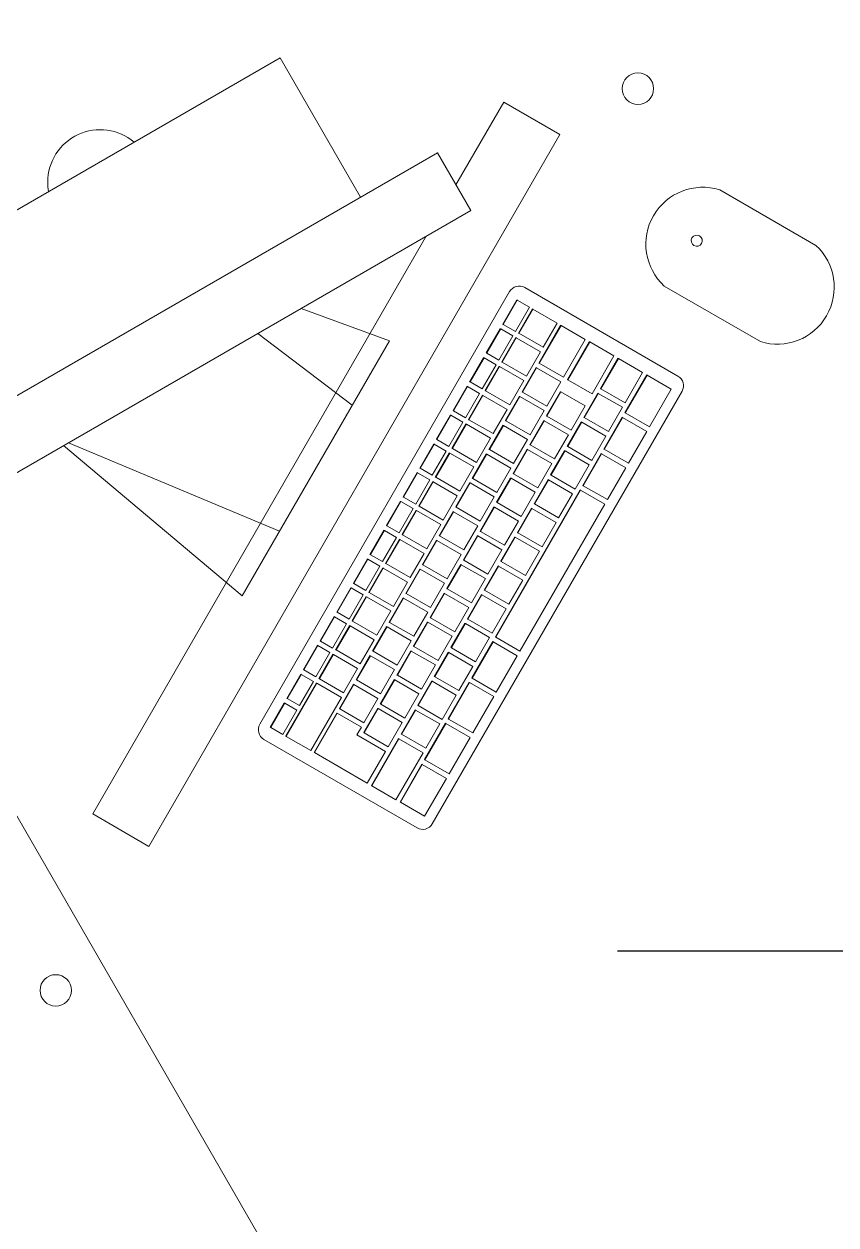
# Model space of a CAD drawing. Header units: millimetres. Extents: x 155920 to 295199, y -4084 to 97293.
# Drawn here: x 183680 to 184144, y 23214 to 23901 of the extents above; entities that cross this region are included whole.
import ezdxf

# ---------------------------------------------------------------- set-up
doc = ezdxf.new("R2010")
doc.units = ezdxf.units.MM
doc.header["$MEASUREMENT"] = 0
for name, color, linetype, lineweight in [('A-GENM', 8, 'CONTINUOUS', 9), ('E-ELEC-EQPM', 8, 'CONTINUOUS', 9), ('I-FURN', 8, 'CONTINUOUS', 9)]:
    doc.layers.add(name, color=color, linetype=linetype, lineweight=lineweight)
doc.layers.add('Social Distancing', color=7, linetype='CONTINUOUS')

msp = doc.modelspace()

# ---------------------------------------------------------------- linework, layer by layer
at = {"layer": 'A-GENM'}
for p, q in [((184132.76, 23774.1), (184077.77, 23805.85)), ((183814.85, 23500.38), (183957.62, 23747.66)), ((183966.3, 23749.99), (184053.91, 23699.4)), ((184046.02, 23750.86), (184101.01, 23719.11)), ((183953.81, 23729.08), (183961.81, 23742.94)), ((183962.05, 23742.8), (183954.05, 23728.94)), ((183960.96, 23724.95), (183968.96, 23738.81)), ((183962.05, 23742.8), (183961.81, 23742.94)), ((183968.96, 23738.81), (183962.05, 23742.8)), ((183962.67, 23723.96), (183970.67, 23737.82)), ((183970.91, 23737.68), (183962.91, 23723.82)), ((183970.91, 23737.68), (183970.67, 23737.82)), ((183984.74, 23729.7), (183970.91, 23737.68)), ((183944.31, 23712.62), (183952.31, 23726.48)), ((183952.55, 23726.34), (183944.55, 23712.49)), ((183952.55, 23726.34), (183952.31, 23726.48)), ((183959.46, 23722.35), (183952.55, 23726.34)), ((183954.05, 23728.94), (183953.81, 23729.08)), ((183954.05, 23728.94), (183960.96, 23724.95)), ((183974.33, 23706.84), (183986.83, 23728.49)), ((183987.06, 23728.35), (183974.56, 23706.7)), ((183976.74, 23715.84), (183984.74, 23729.7)), ((183987.06, 23728.35), (183986.83, 23728.49)), ((184000.87, 23720.38), (183987.06, 23728.35)), ((183951.46, 23708.5), (183959.46, 23722.35)), ((183953.17, 23707.51), (183961.17, 23721.36)), ((183961.41, 23721.22), (183953.41, 23707.37)), ((183961.41, 23721.22), (183961.17, 23721.36)), ((183975.24, 23713.24), (183961.41, 23721.22)), ((183962.91, 23723.82), (183962.67, 23723.96)), ((183962.91, 23723.82), (183976.74, 23715.84)), ((183988.37, 23698.73), (184000.87, 23720.38)), ((183990.72, 23697.38), (184003.22, 23719.03)), ((184003.46, 23718.89), (183990.96, 23697.24)), ((184003.46, 23718.89), (184003.22, 23719.03)), ((184017.26, 23710.92), (184003.46, 23718.89)), ((183944.55, 23712.49), (183944.31, 23712.62)), ((183944.55, 23712.49), (183951.46, 23708.5)), ((183967.24, 23699.39), (183975.24, 23713.24)), ((184004.76, 23689.27), (184017.26, 23710.92)), ((183934.81, 23696.17), (183942.81, 23710.03)), ((183943.05, 23709.89), (183935.05, 23696.03)), ((183941.96, 23692.04), (183949.96, 23705.9)), ((183943.05, 23709.89), (183942.81, 23710.03)), ((183949.96, 23705.9), (183943.05, 23709.89)), ((183943.67, 23691.05), (183951.67, 23704.91)), ((183951.91, 23704.77), (183943.91, 23690.91)), ((183951.78, 23704.85), (183951.67, 23704.91)), ((183965.74, 23696.79), (183951.91, 23704.77)), ((183953.41, 23707.37), (183953.17, 23707.51)), ((183953.41, 23707.37), (183967.24, 23699.39)), ((183964.83, 23690.39), (183972.83, 23704.24)), ((183973.06, 23704.1), (183965.06, 23690.25)), ((183973.06, 23704.1), (183972.83, 23704.24)), ((183986.89, 23696.12), (183973.06, 23704.1)), ((183974.56, 23706.7), (183974.33, 23706.84)), ((183974.56, 23706.7), (183988.37, 23698.73)), ((184009.61, 23692.24), (184019.61, 23709.56)), ((184019.85, 23709.43), (184009.85, 23692.1)), ((184019.85, 23709.43), (184019.61, 23709.56)), ((184033.65, 23701.46), (184019.85, 23709.43)), ((183990.96, 23697.24), (183990.72, 23697.38)), ((183990.96, 23697.24), (184004.76, 23689.27)), ((184023.5, 23678.45), (184036, 23700.1)), ((184023.65, 23684.14), (184033.65, 23701.46)), ((184036.24, 23699.96), (184023.74, 23678.31)), ((184036.24, 23699.96), (184036, 23700.1)), ((184050.04, 23691.99), (184036.24, 23699.96)), ((184056.23, 23690.73), (183913.46, 23443.45)), ((183925.31, 23679.72), (183933.31, 23693.57)), ((183933.55, 23693.43), (183925.55, 23679.58)), ((183933.55, 23693.43), (183933.31, 23693.57)), ((183940.46, 23689.44), (183933.55, 23693.43)), ((183935.05, 23696.03), (183934.81, 23696.17)), ((183935.05, 23696.03), (183941.96, 23692.04)), ((183943.91, 23690.91), (183943.67, 23691.05)), ((183943.91, 23690.91), (183957.74, 23682.93)), ((183957.74, 23682.93), (183965.74, 23696.79)), ((183965.06, 23690.25), (183964.83, 23690.39)), ((183965.06, 23690.25), (183978.89, 23682.27)), ((183978.72, 23676.59), (183986.72, 23690.45)), ((183978.89, 23682.27), (183986.89, 23696.12)), ((183986.96, 23690.31), (183978.96, 23676.45)), ((183986.96, 23690.31), (183986.72, 23690.45)), ((184000.78, 23682.33), (183986.96, 23690.31)), ((184009.85, 23692.1), (184009.61, 23692.24)), ((184009.85, 23692.1), (184023.65, 23684.14)), ((184037.54, 23670.34), (184050.04, 23691.99)), ((183932.46, 23675.59), (183940.46, 23689.44)), ((183934.17, 23674.6), (183942.17, 23688.45)), ((183942.41, 23688.31), (183934.41, 23674.46)), ((183942.41, 23688.31), (183942.17, 23688.45)), ((183956.24, 23680.33), (183942.41, 23688.31)), ((183955.33, 23673.93), (183963.33, 23687.79)), ((183963.56, 23687.65), (183955.56, 23673.79)), ((183963.56, 23687.65), (183963.33, 23687.79)), ((183977.39, 23679.67), (183963.56, 23687.65)), ((184000.11, 23675.79), (184008.11, 23689.64)), ((184008.35, 23689.51), (184000.35, 23675.65)), ((184008.35, 23689.51), (184008.11, 23689.64)), ((184022.17, 23681.53), (184008.35, 23689.51)), ((183915.81, 23663.26), (183923.81, 23677.12)), ((183924.05, 23676.98), (183916.05, 23663.12)), ((183924.05, 23676.98), (183923.81, 23677.12)), ((183930.96, 23672.99), (183924.05, 23676.98)), ((183925.55, 23679.58), (183925.31, 23679.72)), ((183925.55, 23679.58), (183932.46, 23675.59)), ((183948.24, 23666.48), (183956.24, 23680.33)), ((183969.39, 23665.81), (183977.39, 23679.67)), ((183978.96, 23676.45), (183978.72, 23676.59)), ((183978.96, 23676.45), (183992.78, 23668.47)), ((183992.78, 23668.47), (184000.78, 23682.33)), ((184014.17, 23667.67), (184022.17, 23681.53)), ((184023.74, 23678.31), (184023.5, 23678.45)), ((184023.74, 23678.31), (184037.54, 23670.34)), ((183922.96, 23659.13), (183930.96, 23672.99)), ((183924.67, 23658.14), (183932.67, 23672)), ((183932.91, 23671.86), (183924.91, 23658)), ((183932.91, 23671.86), (183932.67, 23672)), ((183946.74, 23663.88), (183932.91, 23671.86)), ((183934.41, 23674.46), (183934.17, 23674.6)), ((183934.41, 23674.46), (183948.24, 23666.48)), ((183945.83, 23657.48), (183953.83, 23671.33)), ((183954.06, 23671.2), (183946.06, 23657.34)), ((183954.06, 23671.2), (183953.83, 23671.33)), ((183967.89, 23663.21), (183954.06, 23671.2)), ((183955.56, 23673.79), (183955.33, 23673.93)), ((183955.56, 23673.79), (183969.39, 23665.81)), ((183969.22, 23660.14), (183977.22, 23673.99)), ((183977.46, 23673.86), (183969.46, 23660)), ((183977.46, 23673.86), (183977.22, 23673.99)), ((183991.28, 23665.88), (183977.46, 23673.86)), ((183990.61, 23659.33), (183998.61, 23673.19)), ((183998.85, 23673.05), (183990.85, 23659.2)), ((183998.85, 23673.05), (183998.61, 23673.19)), ((184012.67, 23665.07), (183998.85, 23673.05)), ((184000.35, 23675.65), (184000.11, 23675.79)), ((184000.35, 23675.65), (184014.17, 23667.67)), ((184011.5, 23657.66), (184022, 23675.85)), ((184022.24, 23675.71), (184011.74, 23657.53)), ((184022.24, 23675.71), (184022, 23675.85)), ((184036.04, 23667.74), (184022.24, 23675.71)), ((183916.05, 23663.12), (183915.81, 23663.26)), ((183916.05, 23663.12), (183922.96, 23659.13)), ((183938.74, 23650.02), (183946.74, 23663.88)), ((183959.89, 23649.36), (183967.89, 23663.21)), ((183983.28, 23652.02), (183991.28, 23665.88)), ((184004.67, 23651.22), (184012.67, 23665.07)), ((184025.54, 23649.56), (184036.04, 23667.74)), ((183906.31, 23646.81), (183914.31, 23660.66)), ((183914.55, 23660.52), (183906.55, 23646.67)), ((183913.46, 23642.68), (183921.46, 23656.53)), ((183914.55, 23660.52), (183914.31, 23660.66)), ((183921.46, 23656.53), (183914.55, 23660.52)), ((183924.91, 23658), (183924.67, 23658.14)), ((183924.91, 23658), (183938.74, 23650.02)), ((183946.06, 23657.34), (183945.83, 23657.48)), ((183946.06, 23657.34), (183959.89, 23649.36)), ((183959.72, 23643.68), (183967.72, 23657.54)), ((183967.96, 23657.4), (183959.96, 23643.54)), ((183967.96, 23657.4), (183967.72, 23657.54)), ((183981.78, 23649.42), (183967.96, 23657.4)), ((183969.46, 23660), (183969.22, 23660.14)), ((183969.46, 23660), (183983.28, 23652.02)), ((183981.11, 23642.88), (183989.11, 23656.74)), ((183989.35, 23656.6), (183981.35, 23642.74)), ((183989.35, 23656.6), (183989.11, 23656.74)), ((184003.17, 23648.62), (183989.35, 23656.6)), ((183990.85, 23659.2), (183990.61, 23659.33)), ((183990.85, 23659.2), (184004.67, 23651.22)), ((184011.74, 23657.53), (184011.5, 23657.66)), ((184011.74, 23657.53), (184025.54, 23649.56)), ((183915.17, 23641.69), (183923.17, 23655.54)), ((183923.41, 23655.41), (183915.41, 23641.55)), ((183923.41, 23655.41), (183923.17, 23655.54)), ((183937.24, 23647.43), (183923.41, 23655.41)), ((183936.33, 23641.02), (183944.33, 23654.88)), ((183944.56, 23654.74), (183936.56, 23640.88)), ((183944.56, 23654.74), (183944.33, 23654.88)), ((183958.39, 23646.76), (183944.56, 23654.74)), ((183973.78, 23635.56), (183981.78, 23649.42)), ((183999.5, 23636.88), (184010, 23655.07)), ((184010.24, 23654.93), (183999.74, 23636.74)), ((184010.24, 23654.93), (184010, 23655.07)), ((184024.04, 23646.96), (184010.24, 23654.93)), ((183896.81, 23630.35), (183904.81, 23644.21)), ((183905.05, 23644.07), (183897.05, 23630.21)), ((183905.05, 23644.07), (183904.81, 23644.21)), ((183911.96, 23640.08), (183905.05, 23644.07)), ((183906.55, 23646.67), (183906.31, 23646.81)), ((183906.55, 23646.67), (183913.46, 23642.68)), ((183929.24, 23633.57), (183937.24, 23647.43)), ((183950.39, 23632.9), (183958.39, 23646.76)), ((183959.96, 23643.54), (183959.72, 23643.68)), ((183959.96, 23643.54), (183973.78, 23635.56)), ((183981.35, 23642.74), (183981.11, 23642.88)), ((183981.35, 23642.74), (183995.17, 23634.76)), ((183995.17, 23634.76), (184003.17, 23648.62)), ((184013.54, 23628.77), (184024.04, 23646.96)), ((183903.96, 23626.22), (183911.96, 23640.08)), ((183905.67, 23625.23), (183913.67, 23639.09)), ((183913.91, 23638.95), (183905.91, 23625.09)), ((183913.91, 23638.95), (183913.67, 23639.09)), ((183927.74, 23630.97), (183913.91, 23638.95)), ((183915.41, 23641.55), (183915.17, 23641.69)), ((183915.41, 23641.55), (183929.24, 23633.57)), ((183926.83, 23624.57), (183934.83, 23638.42)), ((183935.06, 23638.29), (183927.06, 23624.43)), ((183935.06, 23638.29), (183934.83, 23638.42)), ((183948.89, 23630.31), (183935.06, 23638.29)), ((183936.56, 23640.88), (183936.33, 23641.02)), ((183936.56, 23640.88), (183950.39, 23632.9)), ((183950.22, 23627.23), (183958.22, 23641.09)), ((183958.46, 23640.95), (183950.46, 23627.09)), ((183958.46, 23640.95), (183958.22, 23641.09)), ((183972.28, 23632.97), (183958.46, 23640.95)), ((183971.61, 23626.43), (183979.61, 23640.28)), ((183979.85, 23640.14), (183971.85, 23626.29)), ((183979.85, 23640.14), (183979.61, 23640.28)), ((183993.67, 23632.16), (183979.85, 23640.14)), ((183999.74, 23636.74), (183999.5, 23636.88)), ((183999.74, 23636.74), (184013.54, 23628.77)), ((183897.05, 23630.21), (183896.81, 23630.35)), ((183897.05, 23630.21), (183903.96, 23626.22)), ((183919.74, 23617.11), (183927.74, 23630.97)), ((183940.89, 23616.45), (183948.89, 23630.31)), ((183949.5, 23550.28), (183998, 23634.28)), ((183998.24, 23634.14), (183949.74, 23550.14)), ((183964.28, 23619.11), (183972.28, 23632.97)), ((183985.67, 23618.31), (183993.67, 23632.16)), ((183998.24, 23634.14), (183998, 23634.28)), ((184012.04, 23626.17), (183998.24, 23634.14)), ((183887.31, 23613.9), (183895.31, 23627.75)), ((183895.55, 23627.62), (183887.55, 23613.76)), ((183894.46, 23609.77), (183902.46, 23623.63)), ((183895.55, 23627.62), (183895.31, 23627.75)), ((183902.46, 23623.63), (183895.55, 23627.62)), ((183896.17, 23608.78), (183904.17, 23622.64)), ((183904.41, 23622.5), (183896.41, 23608.64)), ((183904.41, 23622.5), (183904.17, 23622.64)), ((183918.24, 23614.52), (183904.41, 23622.5)), ((183905.91, 23625.09), (183905.67, 23625.23)), ((183905.91, 23625.09), (183919.74, 23617.11)), ((183917.33, 23608.11), (183925.33, 23621.97)), ((183925.56, 23621.83), (183917.56, 23607.98)), ((183925.56, 23621.83), (183925.33, 23621.97)), ((183939.39, 23613.85), (183925.56, 23621.83)), ((183927.06, 23624.43), (183926.83, 23624.57)), ((183927.06, 23624.43), (183940.89, 23616.45)), ((183940.72, 23610.77), (183948.72, 23624.63)), ((183948.96, 23624.49), (183940.96, 23610.64)), ((183948.96, 23624.49), (183948.72, 23624.63)), ((183962.78, 23616.51), (183948.96, 23624.49)), ((183950.46, 23627.09), (183950.22, 23627.23)), ((183950.46, 23627.09), (183964.28, 23619.11)), ((183962.11, 23609.97), (183970.11, 23623.83)), ((183970.35, 23623.69), (183962.35, 23609.83)), ((183963.54, 23542.17), (184012.04, 23626.17)), ((183970.35, 23623.69), (183970.11, 23623.83)), ((183984.17, 23615.71), (183970.35, 23623.69)), ((183971.85, 23626.29), (183971.61, 23626.43)), ((183971.85, 23626.29), (183985.67, 23618.31)), ((183910.24, 23600.66), (183918.24, 23614.52)), ((183954.78, 23602.66), (183962.78, 23616.51)), ((183976.17, 23601.85), (183984.17, 23615.71)), ((183877.81, 23597.44), (183885.81, 23611.3)), ((183886.05, 23611.16), (183878.05, 23597.3)), ((183886.05, 23611.16), (183885.81, 23611.3)), ((183892.96, 23607.17), (183886.05, 23611.16)), ((183887.55, 23613.76), (183887.31, 23613.9)), ((183887.55, 23613.76), (183894.46, 23609.77)), ((183896.41, 23608.64), (183896.17, 23608.78)), ((183896.41, 23608.64), (183910.24, 23600.66)), ((183917.56, 23607.98), (183917.33, 23608.11)), ((183917.56, 23607.98), (183931.39, 23599.99)), ((183931.22, 23594.32), (183939.22, 23608.18)), ((183931.39, 23599.99), (183939.39, 23613.85)), ((183939.46, 23608.04), (183931.46, 23594.18)), ((183939.46, 23608.04), (183939.22, 23608.18)), ((183953.28, 23600.06), (183939.46, 23608.04)), ((183940.96, 23610.64), (183940.72, 23610.77)), ((183940.96, 23610.64), (183954.78, 23602.66)), ((183962.35, 23609.83), (183962.11, 23609.97)), ((183962.35, 23609.83), (183976.17, 23601.85)), ((183884.96, 23593.31), (183892.96, 23607.17)), ((183886.67, 23592.32), (183894.67, 23606.18)), ((183894.91, 23606.04), (183886.91, 23592.19)), ((183894.91, 23606.04), (183894.67, 23606.18)), ((183908.74, 23598.06), (183894.91, 23606.04)), ((183907.83, 23591.66), (183915.83, 23605.52)), ((183916.06, 23605.38), (183908.06, 23591.52)), ((183916.06, 23605.38), (183915.83, 23605.52)), ((183929.89, 23597.4), (183916.06, 23605.38)), ((183952.61, 23593.52), (183960.61, 23607.37)), ((183960.85, 23607.23), (183952.85, 23593.38)), ((183960.85, 23607.23), (183960.61, 23607.37)), ((183974.67, 23599.25), (183960.85, 23607.23)), ((183868.31, 23580.99), (183876.31, 23594.85)), ((183876.55, 23594.71), (183868.55, 23580.85)), ((183876.55, 23594.71), (183876.31, 23594.85)), ((183883.46, 23590.72), (183876.55, 23594.71)), ((183878.05, 23597.3), (183877.81, 23597.44)), ((183878.05, 23597.3), (183884.96, 23593.31)), ((183900.74, 23584.21), (183908.74, 23598.06)), ((183921.89, 23583.54), (183929.89, 23597.4)), ((183931.46, 23594.18), (183931.22, 23594.32)), ((183931.46, 23594.18), (183945.28, 23586.2)), ((183945.28, 23586.2), (183953.28, 23600.06)), ((183966.67, 23585.4), (183974.67, 23599.25)), ((183875.46, 23576.86), (183883.46, 23590.72)), ((183877.17, 23575.87), (183885.17, 23589.73)), ((183885.41, 23589.59), (183877.41, 23575.73)), ((183885.41, 23589.59), (183885.17, 23589.73)), ((183899.24, 23581.61), (183885.41, 23589.59)), ((183886.91, 23592.19), (183886.67, 23592.32)), ((183886.91, 23592.19), (183900.74, 23584.21)), ((183898.33, 23575.2), (183906.33, 23589.06)), ((183906.56, 23588.92), (183898.56, 23575.07)), ((183906.56, 23588.92), (183906.33, 23589.06)), ((183920.39, 23580.94), (183906.56, 23588.92)), ((183908.06, 23591.52), (183907.83, 23591.66)), ((183908.06, 23591.52), (183921.89, 23583.54)), ((183921.72, 23577.87), (183929.72, 23591.72)), ((183929.96, 23591.58), (183921.96, 23577.73)), ((183929.96, 23591.58), (183929.72, 23591.72)), ((183943.78, 23583.6), (183929.96, 23591.58)), ((183943.11, 23577.06), (183951.11, 23590.92)), ((183951.35, 23590.78), (183943.35, 23576.92)), ((183951.35, 23590.78), (183951.11, 23590.92)), ((183965.17, 23582.8), (183951.35, 23590.78)), ((183952.85, 23593.38), (183952.61, 23593.52)), ((183952.85, 23593.38), (183966.67, 23585.4)), ((183868.55, 23580.85), (183868.31, 23580.99)), ((183868.55, 23580.85), (183875.46, 23576.86)), ((183891.24, 23567.75), (183899.24, 23581.61)), ((183912.39, 23567.09), (183920.39, 23580.94)), ((183935.78, 23569.75), (183943.78, 23583.6)), ((183957.17, 23568.94), (183965.17, 23582.8)), ((183858.81, 23564.53), (183866.81, 23578.39)), ((183867.05, 23578.25), (183859.05, 23564.4)), ((183865.96, 23560.41), (183873.96, 23574.26)), ((183867.05, 23578.25), (183866.81, 23578.39)), ((183873.96, 23574.26), (183867.05, 23578.25)), ((183867.67, 23559.42), (183875.67, 23573.27)), ((183875.91, 23573.13), (183875.67, 23573.27)), ((183877.41, 23575.73), (183877.17, 23575.87)), ((183877.41, 23575.73), (183891.24, 23567.75)), ((183898.56, 23575.07), (183898.33, 23575.2)), ((183898.56, 23575.07), (183912.39, 23567.09)), ((183912.22, 23561.41), (183920.22, 23575.27)), ((183920.46, 23575.13), (183912.46, 23561.27)), ((183920.46, 23575.13), (183920.22, 23575.27)), ((183934.28, 23567.15), (183920.46, 23575.13)), ((183921.96, 23577.73), (183921.72, 23577.87)), ((183921.96, 23577.73), (183935.78, 23569.75)), ((183933.61, 23560.61), (183941.61, 23574.46)), ((183941.85, 23574.33), (183933.85, 23560.47)), ((183941.85, 23574.33), (183941.61, 23574.46)), ((183955.67, 23566.34), (183941.85, 23574.33)), ((183943.35, 23576.92), (183943.11, 23577.06)), ((183943.35, 23576.92), (183957.17, 23568.94)), ((183875.91, 23573.13), (183867.91, 23559.28)), ((183889.74, 23565.15), (183875.91, 23573.13)), ((183888.83, 23558.75), (183896.83, 23572.61)), ((183897.06, 23572.47), (183889.06, 23558.61)), ((183897.06, 23572.47), (183896.83, 23572.61)), ((183910.89, 23564.49), (183897.06, 23572.47)), ((183926.28, 23553.29), (183934.28, 23567.15)), ((183849.31, 23548.08), (183857.31, 23561.94)), ((183857.55, 23561.8), (183849.55, 23547.94)), ((183857.55, 23561.8), (183857.31, 23561.94)), ((183864.46, 23557.81), (183857.55, 23561.8)), ((183859.05, 23564.4), (183858.81, 23564.53)), ((183859.05, 23564.4), (183865.96, 23560.41)), ((183881.74, 23551.3), (183889.74, 23565.15)), ((183902.89, 23550.63), (183910.89, 23564.49)), ((183912.46, 23561.27), (183912.22, 23561.41)), ((183912.46, 23561.27), (183926.28, 23553.29)), ((183933.85, 23560.47), (183933.61, 23560.61)), ((183933.85, 23560.47), (183947.67, 23552.49)), ((183947.67, 23552.49), (183955.67, 23566.34)), ((183856.46, 23543.95), (183864.46, 23557.81)), ((183858.17, 23542.96), (183866.17, 23556.82)), ((183866.41, 23556.68), (183858.41, 23542.82)), ((183866.41, 23556.68), (183866.17, 23556.82)), ((183880.24, 23548.7), (183866.41, 23556.68)), ((183867.91, 23559.28), (183867.67, 23559.42)), ((183867.91, 23559.28), (183881.74, 23551.3)), ((183879.33, 23542.3), (183887.33, 23556.15)), ((183887.56, 23556.01), (183879.56, 23542.16)), ((183887.56, 23556.01), (183887.33, 23556.15)), ((183901.39, 23548.03), (183887.56, 23556.01)), ((183889.06, 23558.61), (183888.83, 23558.75)), ((183889.06, 23558.61), (183902.89, 23550.63)), ((183902.72, 23544.96), (183910.72, 23558.81)), ((183910.96, 23558.67), (183902.96, 23544.82)), ((183910.96, 23558.67), (183910.72, 23558.81)), ((183924.78, 23550.69), (183910.96, 23558.67)), ((183924.11, 23544.15), (183932.11, 23558.01)), ((183932.35, 23557.87), (183924.35, 23544.01)), ((183932.35, 23557.87), (183932.11, 23558.01)), ((183946.17, 23549.89), (183932.35, 23557.87)), ((183849.55, 23547.94), (183849.31, 23548.08)), ((183849.55, 23547.94), (183856.46, 23543.95)), ((183872.24, 23534.84), (183880.24, 23548.7)), ((183893.39, 23534.18), (183901.39, 23548.03)), ((183916.78, 23536.84), (183924.78, 23550.69)), ((183936, 23526.89), (183948, 23547.68)), ((183948.24, 23547.54), (183936.24, 23526.76)), ((183938.17, 23536.03), (183946.17, 23549.89)), ((183948.24, 23547.54), (183948, 23547.68)), ((183962.04, 23539.57), (183948.24, 23547.54)), ((183949.74, 23550.14), (183949.5, 23550.28)), ((183949.74, 23550.14), (183963.54, 23542.17)), ((183839.81, 23531.63), (183847.81, 23545.48)), ((183848.05, 23545.34), (183840.05, 23531.49)), ((183846.96, 23527.5), (183854.96, 23541.35)), ((183848.05, 23545.34), (183847.81, 23545.48)), ((183854.96, 23541.35), (183848.05, 23545.34)), ((183848.67, 23526.51), (183856.67, 23540.36)), ((183856.91, 23540.22), (183848.91, 23526.37)), ((183856.91, 23540.22), (183856.67, 23540.36)), ((183870.74, 23532.24), (183856.91, 23540.22)), ((183858.41, 23542.82), (183858.17, 23542.96)), ((183858.41, 23542.82), (183872.24, 23534.84)), ((183869.83, 23525.84), (183877.83, 23539.7)), ((183878.06, 23539.56), (183870.06, 23525.7)), ((183878.06, 23539.56), (183877.83, 23539.7)), ((183891.89, 23531.58), (183878.06, 23539.56)), ((183879.56, 23542.16), (183879.33, 23542.3)), ((183879.56, 23542.16), (183893.39, 23534.18)), ((183893.22, 23528.5), (183901.22, 23542.36)), ((183901.46, 23542.22), (183893.46, 23528.36)), ((183901.46, 23542.22), (183901.22, 23542.36)), ((183915.28, 23534.24), (183901.46, 23542.22)), ((183902.96, 23544.82), (183902.72, 23544.96)), ((183902.96, 23544.82), (183916.78, 23536.84)), ((183914.61, 23527.7), (183922.61, 23541.55)), ((183922.85, 23541.42), (183914.85, 23527.56)), ((183922.85, 23541.42), (183922.61, 23541.55)), ((183936.67, 23533.44), (183922.85, 23541.42)), ((183924.35, 23544.01), (183924.11, 23544.15)), ((183924.35, 23544.01), (183938.17, 23536.03)), ((183950.04, 23518.79), (183962.04, 23539.57)), ((183862.74, 23518.39), (183870.74, 23532.24)), ((183907.28, 23520.38), (183915.28, 23534.24)), ((183928.67, 23519.58), (183936.67, 23533.44)), ((183830.31, 23515.17), (183838.31, 23529.03)), ((183838.55, 23528.89), (183830.55, 23515.03)), ((183838.55, 23528.89), (183838.31, 23529.03)), ((183845.46, 23524.9), (183838.55, 23528.89)), ((183840.05, 23531.49), (183839.81, 23531.63)), ((183840.05, 23531.49), (183846.96, 23527.5)), ((183848.91, 23526.37), (183848.67, 23526.51)), ((183848.91, 23526.37), (183862.74, 23518.39)), ((183870.06, 23525.7), (183869.83, 23525.84)), ((183870.06, 23525.7), (183883.89, 23517.72)), ((183883.72, 23512.05), (183891.72, 23525.9)), ((183883.89, 23517.72), (183891.89, 23531.58)), ((183891.96, 23525.77), (183883.96, 23511.91)), ((183891.96, 23525.77), (183891.72, 23525.9)), ((183905.78, 23517.78), (183891.96, 23525.77)), ((183893.46, 23528.36), (183893.22, 23528.5)), ((183893.46, 23528.36), (183907.28, 23520.38)), ((183914.85, 23527.56), (183914.61, 23527.7)), ((183914.85, 23527.56), (183928.67, 23519.58)), ((183936.24, 23526.76), (183936, 23526.89)), ((183936.24, 23526.76), (183950.04, 23518.79)), ((183829.67, 23493.6), (183847.17, 23523.91)), ((183847.41, 23523.77), (183829.91, 23493.46)), ((183837.46, 23511.04), (183845.46, 23524.9)), ((183847.41, 23523.77), (183847.17, 23523.91)), ((183861.48, 23515.65), (183847.41, 23523.77)), ((183860.33, 23509.39), (183868.33, 23523.24)), ((183868.56, 23523.1), (183860.56, 23509.25)), ((183868.56, 23523.1), (183868.33, 23523.24)), ((183882.39, 23515.12), (183868.56, 23523.1)), ((183905.11, 23511.24), (183913.11, 23525.1)), ((183913.35, 23524.96), (183905.35, 23511.11)), ((183913.35, 23524.96), (183913.11, 23525.1)), ((183927.17, 23516.98), (183913.35, 23524.96)), ((183922.5, 23503.51), (183934.5, 23524.3)), ((183934.74, 23524.16), (183922.74, 23503.37)), ((183934.74, 23524.16), (183934.5, 23524.3)), ((183948.54, 23516.19), (183934.74, 23524.16)), ((183820.81, 23498.72), (183828.81, 23512.57)), ((183829.05, 23512.43), (183821.05, 23498.58)), ((183829.05, 23512.43), (183828.81, 23512.57)), ((183835.96, 23508.44), (183829.05, 23512.43)), ((183830.55, 23515.03), (183830.31, 23515.17)), ((183830.55, 23515.03), (183837.46, 23511.04)), ((183843.98, 23485.34), (183861.48, 23515.65)), ((183874.39, 23501.27), (183882.39, 23515.12)), ((183883.96, 23511.91), (183883.72, 23512.05)), ((183883.96, 23511.91), (183897.78, 23503.93)), ((183897.78, 23503.93), (183905.78, 23517.78)), ((183919.17, 23503.12), (183927.17, 23516.98)), ((183936.54, 23495.4), (183948.54, 23516.19)), ((183827.96, 23494.59), (183835.96, 23508.44)), ((183845.83, 23484.27), (183858.83, 23506.79)), ((183859.06, 23506.65), (183846.06, 23484.13)), ((183859.06, 23506.65), (183858.83, 23506.79)), ((183872.89, 23498.67), (183859.06, 23506.65)), ((183860.56, 23509.25), (183860.33, 23509.39)), ((183860.56, 23509.25), (183874.39, 23501.27)), ((183874.22, 23495.59), (183882.22, 23509.45)), ((183882.46, 23509.31), (183874.46, 23495.45)), ((183882.46, 23509.31), (183882.22, 23509.45)), ((183896.28, 23501.33), (183882.46, 23509.31)), ((183895.61, 23494.79), (183903.61, 23508.65)), ((183903.85, 23508.51), (183895.85, 23494.65)), ((183903.85, 23508.51), (183903.61, 23508.65)), ((183917.67, 23500.53), (183903.85, 23508.51)), ((183905.35, 23511.11), (183905.11, 23511.24)), ((183905.35, 23511.11), (183919.17, 23503.12)), ((183821.05, 23498.58), (183820.81, 23498.72)), ((183821.05, 23498.58), (183827.96, 23494.59)), ((183870.39, 23494.34), (183872.89, 23498.67)), ((183888.28, 23487.47), (183896.28, 23501.33)), ((183909, 23480.13), (183921, 23500.91)), ((183921.24, 23500.78), (183909.24, 23479.99)), ((183909.67, 23486.67), (183917.67, 23500.53)), ((183921.24, 23500.78), (183921, 23500.91)), ((183935.04, 23492.81), (183921.24, 23500.78)), ((183922.74, 23503.37), (183922.5, 23503.51)), ((183922.74, 23503.37), (183936.54, 23495.4)), ((183904.79, 23441.12), (183817.18, 23491.71)), ((183829.91, 23493.46), (183829.67, 23493.6)), ((183829.91, 23493.46), (183843.98, 23485.34)), ((183886.78, 23484.88), (183870.39, 23494.34)), ((183874.46, 23495.45), (183874.22, 23495.59)), ((183874.46, 23495.45), (183888.28, 23487.47)), ((183878.61, 23465.34), (183894.11, 23492.19)), ((183894.35, 23492.05), (183878.85, 23465.21)), ((183894.35, 23492.05), (183894.11, 23492.19)), ((183908.17, 23484.07), (183894.35, 23492.05)), ((183895.85, 23494.65), (183895.61, 23494.79)), ((183895.85, 23494.65), (183909.67, 23486.67)), ((183923.04, 23472.02), (183935.04, 23492.81)), ((183846.06, 23484.13), (183845.83, 23484.27)), ((183846.06, 23484.13), (183876.28, 23466.69)), ((183876.28, 23466.69), (183886.78, 23484.88)), ((183892.67, 23457.23), (183908.17, 23484.07)), ((183895, 23455.88), (183907.5, 23477.53)), ((183907.74, 23477.39), (183895.24, 23455.74)), ((183907.74, 23477.39), (183907.5, 23477.53)), ((183921.54, 23469.42), (183907.74, 23477.39)), ((183909.24, 23479.99), (183909, 23480.13)), ((183909.24, 23479.99), (183923.04, 23472.02)), ((183878.85, 23465.21), (183878.61, 23465.34)), ((183878.85, 23465.21), (183892.67, 23457.23)), ((183909.04, 23447.77), (183921.54, 23469.42)), ((183895.24, 23455.74), (183895, 23455.88)), ((183895.24, 23455.74), (183909.04, 23447.77))]:
    msp.add_line(p, q, dxfattribs=at)
for centre, radius, start, end in [((184068.08, 23774.78), 32.54, 72.68038, 227.31962), ((184064.63, 23776.78), 3.16, 60, 240), ((184064.63, 23776.78), 3.16, 240, 60), ((184110.7, 23750.18), 32.54, 252.68038, 47.31962), ((183963.12, 23744.49), 6.35, 60, 150), ((184050.73, 23693.9), 6.35, 330, 60), ((183820.35, 23497.21), 6.35, 150, 240), ((183907.96, 23446.62), 6.35, 240, 330)]:
    msp.add_arc(centre, radius, start, end, dxfattribs=at)
at = {"layer": 'E-ELEC-EQPM'}
for p, q in [((183826.47, 23881.23), (183221.63, 23532.03)), ((183826.47, 23881.23), (183221.63, 23532.03)), ((183872.42, 23801.64), (183826.47, 23881.23)), ((183872.42, 23801.64), (183826.47, 23881.23)), ((183916.41, 23827.04), (183223.59, 23427.04)), ((183916.41, 23827.04), (183872.42, 23801.64)), ((183935.46, 23794.05), (183916.41, 23827.04)), ((183935.46, 23794.05), (183916.41, 23827.04)), ((183242.64, 23394.05), (183935.46, 23794.05)), ((183242.64, 23394.05), (183935.46, 23794.05))]:
    msp.add_line(p, q, dxfattribs=at)
at = {"layer": 'I-FURN'}
for p, q in [((183926.97, 23808.75), (183954.28, 23856.04)), ((183954.28, 23856.04), (183986.39, 23837.49)), ((183986.39, 23837.49), (183751.44, 23430.55)), ((183719.33, 23449.09), (183910, 23779.35)), ((183889, 23719.6), (183838.41, 23738.02)), ((183804.84, 23573.84), (183889, 23719.6)), ((183867.7, 23682.72), (183813.77, 23723.79)), ((183702.65, 23659.64), (183804.84, 23573.84)), ((183826.14, 23610.72), (183705.43, 23661.24)), ((183993.22, 22898.24), (183590.87, 23595.1)), ((183590.87, 23595.1), (183993.22, 22898.24)), ((183719.33, 23449.09), (183751.44, 23430.55))]:
    msp.add_line(p, q, dxfattribs=at)
for centre, radius, start, end in [((184030.99, 23863.69), 9, 0, 180), ((184030.99, 23863.69), 9, 180, 0), ((183723.58, 23810.23), 30, 49.73187, 180), ((183723.58, 23810.23), 30, 180, 190.26813), ((183698.21, 23348.23), 9, 0, 180), ((183698.21, 23348.23), 9, 180, 0)]:
    msp.add_arc(centre, radius, start, end, dxfattribs=at)
at = {"layer": 'Social Distancing'}
msp.add_line((184019.4, 23370.81), (184819.4, 23370.81), dxfattribs=at)
msp.add_circle((184419.4, 23370.81), 1000, dxfattribs=at)

doc.saveas('drawing.dxf')
